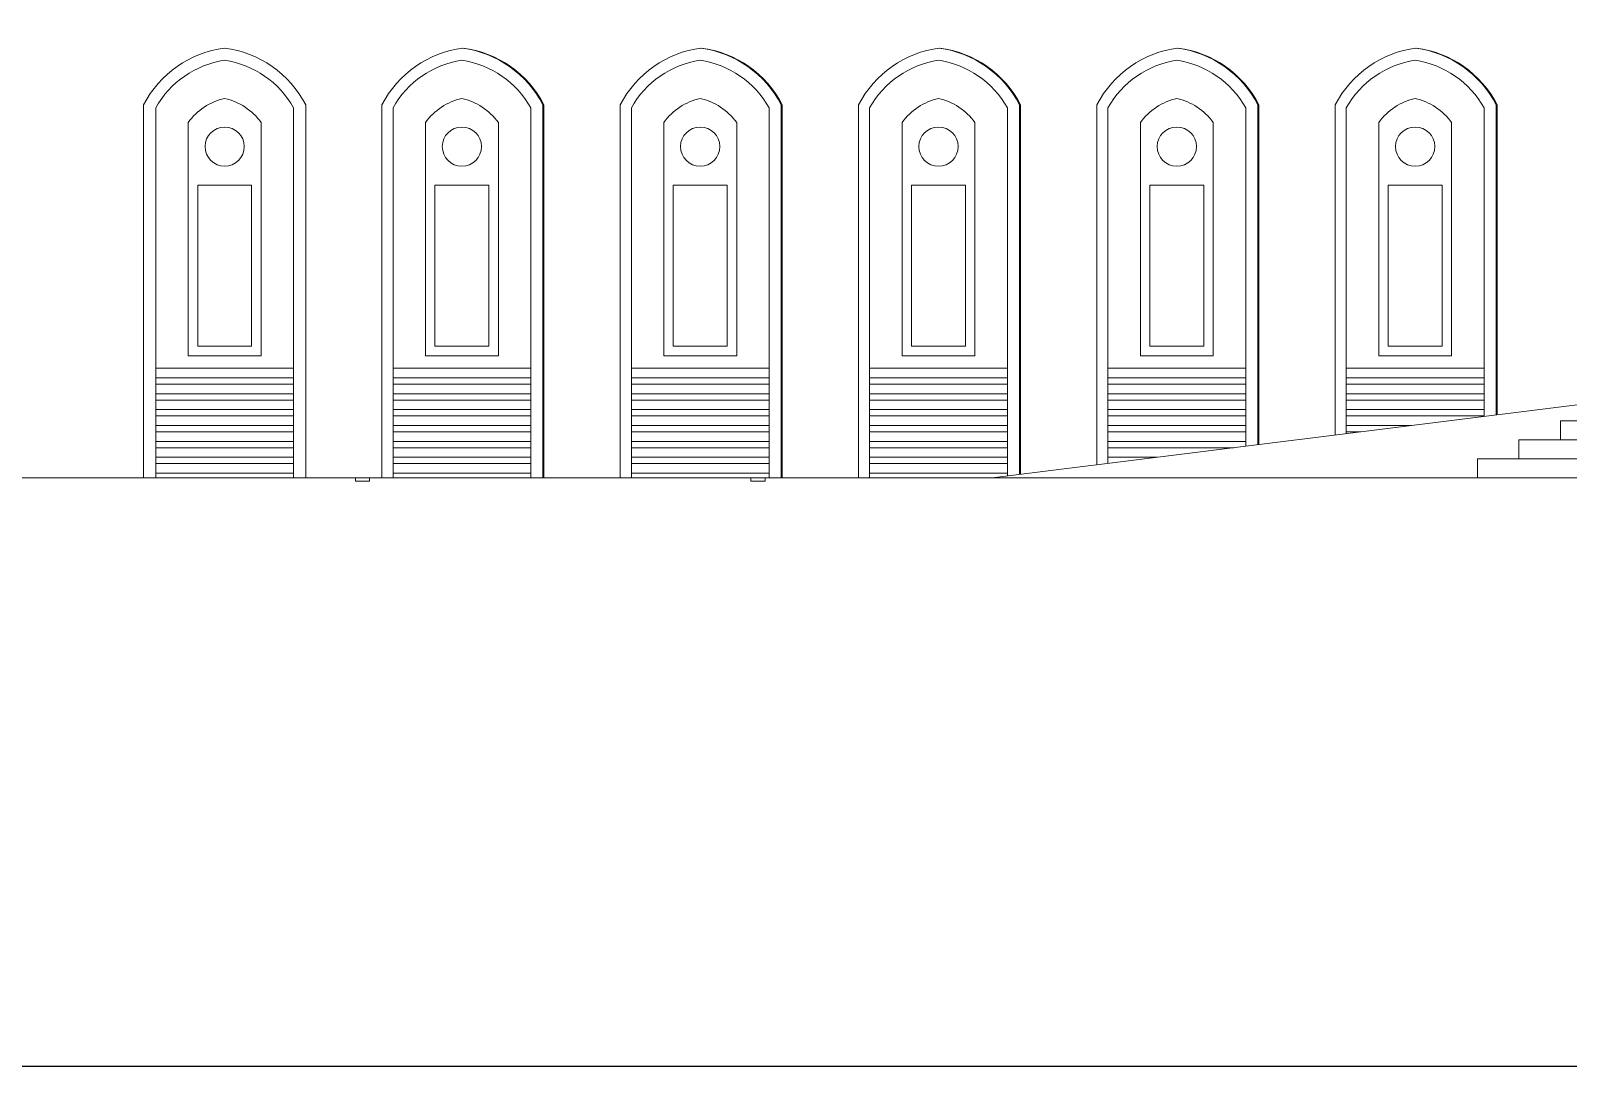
# Model space of a CAD drawing. Header units: inches. Extents: x -6210 to 141093, y -2740 to 21225.
# Drawn here: x 93555.3 to 94039.2, y 3021.1 to 3347.1 of the extents above; entities that cross this region are included whole.
import ezdxf

# ---------------------------------------------------------------- set-up
doc = ezdxf.new("R2010")
doc.units = ezdxf.units.IN
doc.header["$LTSCALE"] = 100
doc.header["$MEASUREMENT"] = 0
doc.layers.add('car area', color=53, linetype='Continuous')

msp = doc.modelspace()

# ---------------------------------------------------------------- linework, layer by layer
msp.add_lwpolyline([(93137.58696, 3021.14459), (95267.05657, 3021.14459), (95267.05657, 4618.24679), (93137.58696, 4618.24679)], close=True)
at = {"layer": 'car area', "linetype": 'Continuous', "lineweight": 0, "extrusion": (0, 1, 0)}
for p, q in [((93590.85414, 3323.78662), (93590.85414, 3206.33662)), ((93594.67914, 3322.81974), (93594.67914, 3206.33662)), ((93638.02914, 3206.33662), (93638.02914, 3322.81974)), ((93641.85414, 3206.33662), (93641.85414, 3323.78662)), ((93665.85414, 3323.78662), (93665.85414, 3206.33662)), ((93669.33938, 3322.81974), (93669.33938, 3206.33662)), ((93712.68938, 3206.33662), (93712.68938, 3322.81974)), ((93716.51438, 3323.78662), (93716.51438, 3206.33662)), ((93716.85414, 3206.33662), (93716.85414, 3323.78662)), ((93740.85414, 3323.78662), (93740.85414, 3206.33662)), ((93744.33938, 3322.81974), (93744.33938, 3206.33662)), ((93787.68938, 3206.33662), (93787.68938, 3322.81974)), ((93791.51438, 3323.78662), (93791.51438, 3206.33662)), ((93791.85414, 3206.33662), (93791.85414, 3323.78662)), ((93815.85414, 3323.78662), (93815.85414, 3206.33662)), ((93819.33938, 3322.81974), (93819.33938, 3206.33662)), ((93862.68938, 3206.94103), (93862.68938, 3322.81974)), ((93866.51438, 3323.78662), (93866.51438, 3207.41915)), ((93866.85414, 3207.46162), (93866.85414, 3323.78662)), ((93890.85414, 3323.78662), (93890.85414, 3210.46162)), ((93894.33938, 3322.81974), (93894.33938, 3210.89728)), ((93937.68938, 3216.31603), (93937.68938, 3322.81974)), ((93941.51438, 3323.78662), (93941.51438, 3216.79415)), ((93941.85414, 3216.83662), (93941.85414, 3323.78662)), ((93965.85414, 3323.78662), (93965.85414, 3219.83662)), ((93969.33938, 3322.81974), (93969.33938, 3220.27228)), ((94012.68938, 3225.69103), (94012.68938, 3322.81974)), ((94016.51438, 3323.78662), (94016.51438, 3226.16915)), ((94016.85414, 3226.21162), (94016.85414, 3323.78662)), ((93604.87914, 3244.75938), (93604.87914, 3318.22842)), ((93627.82914, 3318.22842), (93627.82914, 3244.75938)), ((93679.53938, 3244.75938), (93679.53938, 3318.22842)), ((93702.48938, 3318.22842), (93702.48938, 3244.75938)), ((93754.53938, 3244.75938), (93754.53938, 3318.22842)), ((93777.48938, 3318.22842), (93777.48938, 3244.75938)), ((93829.53938, 3244.75938), (93829.53938, 3318.22842)), ((93852.48938, 3318.22842), (93852.48938, 3244.75938)), ((93904.53938, 3244.75938), (93904.53938, 3318.22842)), ((93927.48938, 3318.22842), (93927.48938, 3244.75938)), ((93979.53938, 3244.75938), (93979.53938, 3318.22842)), ((94002.48938, 3318.22842), (94002.48938, 3244.75938)), ((93607.87914, 3298.43345), (93624.82914, 3298.43345)), ((93607.87914, 3247.75938), (93607.87914, 3298.43345)), ((93624.82914, 3298.43345), (93624.82914, 3247.75938)), ((93682.53938, 3298.43345), (93699.48938, 3298.43345)), ((93682.53938, 3247.75938), (93682.53938, 3298.43345)), ((93699.48938, 3298.43345), (93699.48938, 3247.75938)), ((93757.53938, 3298.43345), (93774.48938, 3298.43345)), ((93757.53938, 3247.75938), (93757.53938, 3298.43345)), ((93774.48938, 3298.43345), (93774.48938, 3247.75938)), ((93832.53938, 3298.43345), (93849.48938, 3298.43345)), ((93832.53938, 3247.75938), (93832.53938, 3298.43345)), ((93849.48938, 3298.43345), (93849.48938, 3247.75938)), ((93907.53938, 3298.43345), (93924.48938, 3298.43345)), ((93907.53938, 3247.75938), (93907.53938, 3298.43345)), ((93924.48938, 3298.43345), (93924.48938, 3247.75938)), ((93982.53938, 3298.43345), (93999.48938, 3298.43345)), ((93982.53938, 3247.75938), (93982.53938, 3298.43345)), ((93999.48938, 3298.43345), (93999.48938, 3247.75938)), ((93624.82914, 3247.75938), (93607.87914, 3247.75938)), ((93699.48938, 3247.75938), (93682.53938, 3247.75938)), ((93774.48938, 3247.75938), (93757.53938, 3247.75938)), ((93849.48938, 3247.75938), (93832.53938, 3247.75938)), ((93924.48938, 3247.75938), (93907.53938, 3247.75938)), ((93999.48938, 3247.75938), (93982.53938, 3247.75938)), ((93627.82914, 3244.75938), (93604.87914, 3244.75938)), ((93702.48938, 3244.75938), (93679.53938, 3244.75938)), ((93777.48938, 3244.75938), (93754.53938, 3244.75938)), ((93852.48938, 3244.75938), (93829.53938, 3244.75938)), ((93927.48938, 3244.75938), (93904.53938, 3244.75938)), ((94002.48938, 3244.75938), (93979.53938, 3244.75938)), ((93594.67914, 3240.83662), (93638.02914, 3240.83662)), ((93594.67914, 3237.83662), (93638.02914, 3237.83662)), ((93669.33938, 3240.83662), (93712.68938, 3240.83662)), ((93669.33938, 3237.83662), (93712.68938, 3237.83662)), ((93744.33938, 3240.83662), (93787.68938, 3240.83662)), ((93744.33938, 3237.83662), (93787.68938, 3237.83662)), ((93819.33938, 3240.83662), (93862.68938, 3240.83662)), ((93819.33938, 3237.83662), (93862.68938, 3237.83662)), ((93894.33938, 3240.83662), (93937.68938, 3240.83662)), ((93894.33938, 3237.83662), (93937.68938, 3237.83662)), ((93969.33938, 3240.83662), (94012.68938, 3240.83662)), ((93969.33938, 3237.83662), (94012.68938, 3237.83662)), ((93638.02914, 3235.83662), (93594.67914, 3235.83662)), ((93594.67914, 3232.83662), (93638.02914, 3232.83662)), ((93712.68938, 3235.83662), (93669.33938, 3235.83662)), ((93669.33938, 3232.83662), (93712.68938, 3232.83662)), ((93787.68938, 3235.83662), (93744.33938, 3235.83662)), ((93744.33938, 3232.83662), (93787.68938, 3232.83662)), ((93862.68938, 3235.83662), (93819.33938, 3235.83662)), ((93819.33938, 3232.83662), (93862.68938, 3232.83662)), ((93937.68938, 3235.83662), (93894.33938, 3235.83662)), ((93894.33938, 3232.83662), (93937.68938, 3232.83662)), ((94012.68938, 3235.83662), (93969.33938, 3235.83662)), ((93969.33938, 3232.83662), (94012.68938, 3232.83662)), ((93638.02914, 3230.83662), (93594.67914, 3230.83662)), ((93594.67914, 3227.83662), (93638.02914, 3227.83662)), ((93712.68938, 3230.83662), (93669.33938, 3230.83662)), ((93669.33938, 3227.83662), (93712.68938, 3227.83662)), ((93787.68938, 3230.83662), (93744.33938, 3230.83662)), ((93744.33938, 3227.83662), (93787.68938, 3227.83662)), ((93862.68938, 3230.83662), (93819.33938, 3230.83662)), ((93819.33938, 3227.83662), (93862.68938, 3227.83662)), ((93857.85414, 3206.33662), (94049.85414, 3230.33662)), ((93937.68938, 3230.83662), (93894.33938, 3230.83662)), ((93894.33938, 3227.83662), (93937.68938, 3227.83662)), ((94012.68938, 3230.83662), (93969.33938, 3230.83662)), ((93969.33938, 3227.83662), (94012.68938, 3227.83662)), ((93638.02914, 3225.83662), (93594.67914, 3225.83662)), ((93594.67914, 3222.83662), (93638.02914, 3222.83662)), ((93712.68938, 3225.83662), (93669.33938, 3225.83662)), ((93669.33938, 3222.83662), (93712.68938, 3222.83662)), ((93787.68938, 3225.83662), (93744.33938, 3225.83662)), ((93744.33938, 3222.83662), (93787.68938, 3222.83662)), ((93862.68938, 3225.83662), (93819.33938, 3225.83662)), ((93819.33938, 3222.83662), (93862.68938, 3222.83662)), ((93937.68938, 3225.83662), (93894.33938, 3225.83662)), ((93894.33938, 3222.83662), (93937.68938, 3222.83662)), ((94012.68938, 3225.83662), (93969.33938, 3225.83662)), ((93969.33938, 3222.83662), (93989.85414, 3222.83662)), ((94036.77414, 3218.33662), (94036.77414, 3224.33662)), ((94389.93414, 3224.33662), (94036.77414, 3224.33662)), ((93638.02914, 3220.83662), (93594.67914, 3220.83662)), ((93594.67914, 3217.83662), (93638.02914, 3217.83662)), ((93712.68938, 3220.83662), (93669.33938, 3220.83662)), ((93669.33938, 3217.83662), (93712.68938, 3217.83662)), ((93787.68938, 3220.83662), (93744.33938, 3220.83662)), ((93744.33938, 3217.83662), (93787.68938, 3217.83662)), ((93862.68938, 3220.83662), (93819.33938, 3220.83662)), ((93819.33938, 3217.83662), (93862.68938, 3217.83662)), ((93937.68938, 3220.83662), (93894.33938, 3220.83662)), ((93894.33938, 3217.83662), (93937.68938, 3217.83662)), ((93973.85414, 3220.83662), (93969.33938, 3220.83662)), ((94023.69414, 3212.33662), (94023.69414, 3218.33662)), ((94403.01414, 3218.33662), (94023.69414, 3218.33662)), ((93638.02914, 3215.83662), (93594.67914, 3215.83662)), ((93712.68938, 3215.83662), (93669.33938, 3215.83662)), ((93787.68938, 3215.83662), (93744.33938, 3215.83662)), ((93862.68938, 3215.83662), (93819.33938, 3215.83662)), ((93933.85414, 3215.83662), (93894.33938, 3215.83662)), ((93594.67914, 3212.83662), (93638.02914, 3212.83662)), ((93638.02914, 3210.83662), (93594.67914, 3210.83662)), ((93669.33938, 3212.83662), (93712.68938, 3212.83662)), ((93712.68938, 3210.83662), (93669.33938, 3210.83662)), ((93744.33938, 3212.83662), (93787.68938, 3212.83662)), ((93787.68938, 3210.83662), (93744.33938, 3210.83662)), ((93819.33938, 3212.83662), (93862.68938, 3212.83662)), ((93862.68938, 3210.83662), (93819.33938, 3210.83662)), ((93894.33938, 3212.83662), (93909.85414, 3212.83662)), ((94010.61414, 3206.33662), (94010.61414, 3212.33662)), ((94416.09414, 3212.33662), (94010.61414, 3212.33662)), ((93590.85414, 3206.33662), (93546.48603, 3206.33662)), ((93594.67914, 3206.33662), (93590.85414, 3206.33662)), ((93594.67914, 3207.83662), (93638.02914, 3207.83662)), ((93638.02914, 3206.33662), (93594.67914, 3206.33662)), ((93641.85414, 3206.33662), (93638.02914, 3206.33662)), ((93665.85414, 3206.33662), (93641.85414, 3206.33662)), ((93657.48603, 3206.33662), (93657.48603, 3205.33662)), ((93661.98603, 3205.33662), (93657.48603, 3205.33662)), ((93661.98603, 3205.33662), (93661.98603, 3206.33662)), ((93669.33938, 3206.33662), (93665.85414, 3206.33662)), ((93669.33938, 3207.83662), (93712.68938, 3207.83662)), ((93712.68938, 3206.33662), (93669.33938, 3206.33662)), ((93716.51438, 3206.33662), (93712.68938, 3206.33662)), ((93716.51438, 3206.33662), (93716.85414, 3206.33662)), ((93740.85414, 3206.33662), (93716.85414, 3206.33662)), ((93744.33938, 3206.33662), (93740.85414, 3206.33662)), ((93744.33938, 3207.83662), (93787.68938, 3207.83662)), ((93787.68938, 3206.33662), (93744.33938, 3206.33662)), ((93781.98603, 3205.33662), (93781.98603, 3206.33662)), ((93781.98603, 3205.33662), (93786.48603, 3205.33662)), ((93786.48603, 3206.33662), (93786.48603, 3205.33662)), ((93791.51438, 3206.33662), (93787.68938, 3206.33662)), ((93791.51438, 3206.33662), (93791.85414, 3206.33662)), ((93815.85414, 3206.33662), (93791.85414, 3206.33662)), ((93819.33938, 3206.33662), (93815.85414, 3206.33662)), ((93819.33938, 3207.83662), (93862.68938, 3207.83662)), ((93857.85414, 3206.33662), (93819.33938, 3206.33662)), ((94010.61414, 3206.33662), (93857.85414, 3206.33662)), ((94010.61414, 3206.33662), (94416.09414, 3206.33662))]:
    msp.add_line(p, q, dxfattribs=at)
at = {"layer": 'car area', "linetype": 'Continuous', "lineweight": 0}
for centre in [(93616.35414, 3310.60384), (93691.01438, 3310.60384), (93766.01438, 3310.60384), (93841.01438, 3310.60384), (93916.01438, 3310.60384), (93991.01438, 3310.60384)]:
    msp.add_circle(centre, 6.17039, dxfattribs=at)
for centre, radius, start, end in [((93620.76201, 3308.20038), 33.72553, 97.5099398, 152.4741006), ((93611.94628, 3308.20038), 33.72553, 27.5258994, 82.4900602), ((93695.76201, 3308.20038), 33.72553, 97.5099398, 152.4741006), ((93686.60652, 3308.20038), 33.72553, 27.5258994, 82.1988609), ((93686.94628, 3308.20038), 33.72553, 27.5258994, 82.4900602), ((93770.76201, 3308.20038), 33.72553, 97.5099398, 152.4741006), ((93761.60652, 3308.20038), 33.72553, 27.5258994, 82.1988609), ((93761.94628, 3308.20038), 33.72553, 27.5258994, 82.4900602), ((93845.76201, 3308.20038), 33.72553, 97.5099398, 152.4741006), ((93836.60652, 3308.20038), 33.72553, 27.5258994, 82.1988609), ((93836.94628, 3308.20038), 33.72553, 27.5258994, 82.4900602), ((93920.76201, 3308.20038), 33.72553, 97.5099398, 152.4741006), ((93911.60652, 3308.20038), 33.72553, 27.5258994, 82.1988609), ((93911.94628, 3308.20038), 33.72553, 27.5258994, 82.4900602), ((93995.76201, 3308.20038), 33.72553, 97.5099398, 152.4741006), ((93986.60652, 3308.20038), 33.72553, 27.5258994, 82.1988609), ((93986.94628, 3308.20038), 33.72553, 27.5258994, 82.4900602), ((93620.76201, 3308.20038), 29.90053, 98.4773048, 150.7295158), ((93611.94628, 3308.20038), 29.90053, 29.2704842, 81.5226952), ((93695.42225, 3308.20038), 29.90053, 98.4773048, 150.7295158), ((93686.60652, 3308.20038), 29.90053, 29.2704842, 81.5226952), ((93770.42225, 3308.20038), 29.90053, 98.4773048, 150.7295158), ((93761.60652, 3308.20038), 29.90053, 29.2704842, 81.5226952), ((93845.42225, 3308.20038), 29.90053, 98.4773048, 150.7295158), ((93836.60652, 3308.20038), 29.90053, 29.2704842, 81.5226952), ((93920.42225, 3308.20038), 29.90053, 98.4773048, 150.7295158), ((93911.60652, 3308.20038), 29.90053, 29.2704842, 81.5226952), ((93995.42225, 3308.20038), 29.90053, 98.4773048, 150.7295158), ((93986.60652, 3308.20038), 29.90053, 29.2704842, 81.5226952), ((93620.76201, 3306.57315), 19.70053, 102.9290037, 143.7277828), ((93611.94628, 3306.57315), 19.70053, 36.2722172, 77.0709963), ((93695.42225, 3306.57315), 19.70053, 102.9290037, 143.7277828), ((93686.60652, 3306.57315), 19.70053, 36.2722172, 77.0709963), ((93770.42225, 3306.57315), 19.70053, 102.9290037, 143.7277828), ((93761.60652, 3306.57315), 19.70053, 36.2722172, 77.0709963), ((93845.42225, 3306.57315), 19.70053, 102.9290037, 143.7277828), ((93836.60652, 3306.57315), 19.70053, 36.2722172, 77.0709963), ((93920.42225, 3306.57315), 19.70053, 102.9290037, 143.7277828), ((93911.60652, 3306.57315), 19.70053, 36.2722172, 77.0709963), ((93995.42225, 3306.57315), 19.70053, 102.9290037, 143.7277828), ((93986.60652, 3306.57315), 19.70053, 36.2722172, 77.0709963)]:
    msp.add_arc(centre, radius, start, end, dxfattribs=at)

doc.saveas('drawing.dxf')
